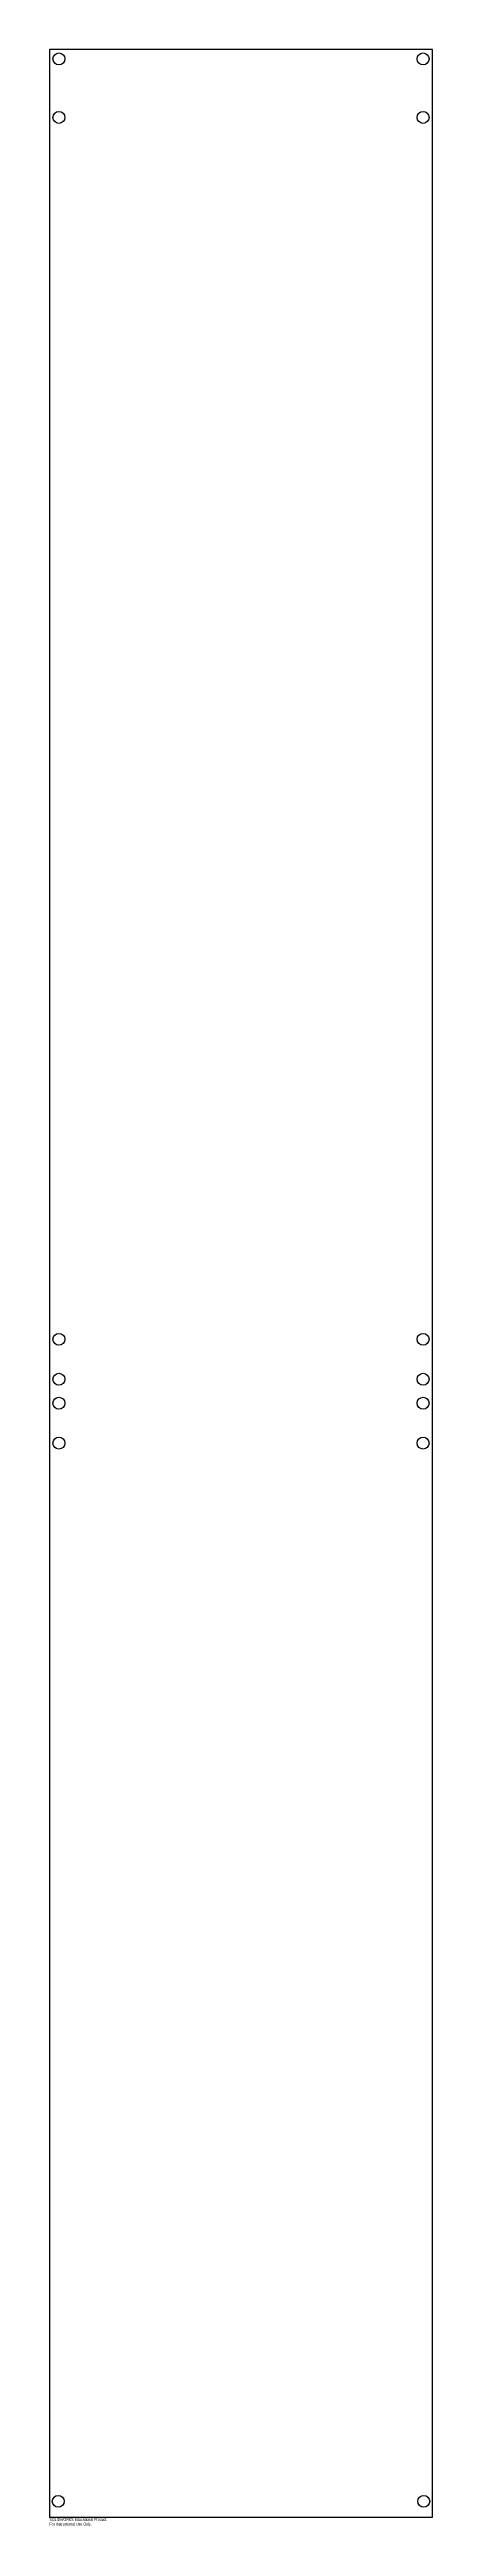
# Model space of a CAD drawing. Header units: inches. Extents: x 0 to 24, y -1 to 154.
import ezdxf

# ---------------------------------------------------------------- set-up
doc = ezdxf.new("R2010")
doc.units = ezdxf.units.IN
doc.header["$MEASUREMENT"] = 0
doc.styles.add('SLDTEXTSTYLE0', font='TXT', dxfattribs={"width": 0.7})

msp = doc.modelspace()

# ---------------------------------------------------------------- linework, layer by layer
at = {"color": 7, "linetype": 'Continuous', "lineweight": 25}
for p, q in [((0, 154.5), (0, 0)), ((24, 154.5), (0, 154.5)), ((24, 0), (24, 154.5)), ((0, 0), (24, 0))]:
    msp.add_line(p, q, dxfattribs=at)
for centre in [(0.59, 153.91), (23.41, 153.91), (0.59, 150.25), (23.41, 150.25), (0.59, 73.75), (23.41, 73.75), (0.59, 71.25), (23.41, 71.25), (0.59, 69.75), (23.41, 69.75), (0.59, 67.25), (23.41, 67.25), (0.55, 1), (23.45, 1)]:
    msp.add_circle(centre, 0.375, dxfattribs=at)

# ---------------------------------------------------------------- texts
at = {"color": 7, "linetype": 'Continuous', "char_height": 0.1903, "attachment_point": 1, "style": 'SLDTEXTSTYLE0'}
for s, insert in [('SOLIDWORKS Educational Product.', (0, -0.04)), ('For Instructional Use Only.', (0, -0.33))]:
    msp.add_mtext(s, dxfattribs=dict(at, insert=insert))

doc.saveas('drawing.dxf')
